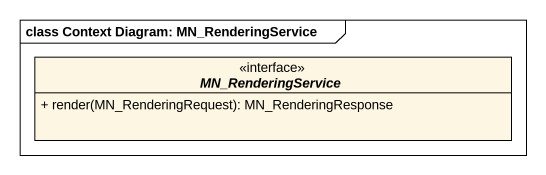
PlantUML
@startuml
mainframe class Context Diagram: MN_RenderingService
hide circle
hide empty members
skinparam classAttributeIconSize 0
interface MN_RenderingService {
  + render(MN_RenderingRequest): MN_RenderingResponse
}
@enduml
